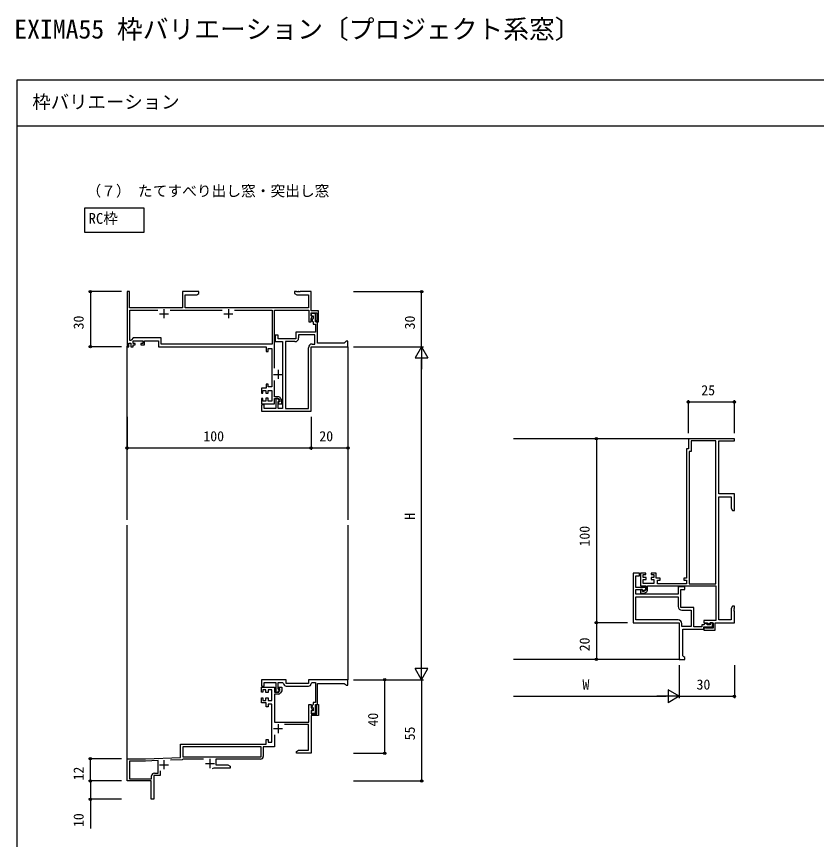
# Model space of a CAD drawing. Units: millimetres, scale not verified. Extents: x -437 to 438, y -681 to 679.
# Drawn here: x -436.9 to -2.1, y 231.1 to 678.6 of the extents above; entities that cross this region are included whole.
import ezdxf
from ezdxf.enums import TextEntityAlignment as Align

# ---------------------------------------------------------------- set-up
doc = ezdxf.new("R2010")
doc.units = ezdxf.units.MM
doc.header["$LTSCALE"] = 4
for name, color, linetype in [('0-1_USER1', 3, 'Continuous'), ('0-2_YKK_11', 7, 'Continuous'), ('0-3_YKK_12', 2, 'Continuous'), ('0-4_YKK_D', 6, 'Continuous'), ('0-5_YKK_ZWAK', 7, 'Continuous')]:
    doc.layers.add(name, color=color, linetype=linetype)
doc.styles.add('ＭＳ ゴシック', font='')
doc.styles.get('ＭＳ ゴシック').set_extended_font_data('MS Gothic')

msp = doc.modelspace()

# ---------------------------------------------------------------- linework, layer by layer
at = {"layer": '0-1_USER1'}
msp.add_lwpolyline([(-399.8, 574.577), (-367.8, 574.577), (-367.8, 561.22), (-399.8, 561.22)], close=True, dxfattribs=at)
at = {"layer": '0-2_YKK_11'}
for p, q in [((-356.8, 519.5), (-356.8, 514.5)), ((-321.8, 519.5), (-321.8, 514.5)), ((-359.3, 517), (-354.3, 517)), ((-353.418, 519), (-325.182, 519)), ((-324.3, 517), (-319.3, 517)), ((-285.6, 501.8), (-290.8, 501.8)), ((-297.3, 484), (-292.3, 484)), ((-294.8, 486.5), (-294.8, 481.5)), ((-290.3, 314.5), (-278.3, 314.5)), ((-297.3, 291.4), (-292.3, 291.4)), ((-294.8, 293.9), (-294.8, 288.9)), ((-356.8, 274.3), (-356.8, 269.3)), ((-331.8, 275), (-331.8, 270)), ((-359.3, 271.8), (-354.3, 271.8)), ((-334.3, 272.5), (-329.3, 272.5))]:
    msp.add_line(p, q, dxfattribs=at)
for points in [[(-375.6, 529), (-376.8, 529), (-376.8, 499), (-375.8, 499), (-375.8, 501), (-374.8, 501), (-374.8, 499), (-373.5, 499), (-373.5, 500), (-372.4, 500), (-372.4, 500.8), (-373.5, 500.8), (-373.5, 502.3), (-368.3, 502.3), (-368.3, 500.8), (-369.4, 500.8), (-369.4, 500), (-367.3, 500), (-367.3, 502.3), (-359.8, 502.3), (-359.8, 499), (-301.2, 499), (-301.2, 496.5), (-300.2, 496.5), (-300.2, 498), (-298.2, 498), (-298.2, 477.2), (-300.2, 477.2), (-300.2, 478.7), (-301.2, 478.7), (-301.2, 476.5), (-303.8, 476.5), (-303.8, 473.8), (-303, 473.8), (-303, 475.3), (-301.4, 475.3), (-301.4, 473.8), (-300.2, 473.8), (-300.2, 475.3), (-298.2, 475.3)], [(-296.8, 487.382), (-296.8, 519), (-278, 519), (-278, 512.5), (-276.8, 512.5), (-276.8, 514.18), (-276.24, 515.15), (-276.5, 515.6), (-276.8, 515.9), (-276.8, 517.5), (-273.8, 517.5), (-273.8, 513.262), (-274.34, 512.95), (-274.22, 512.5), (-272.8, 512.5), (-272.8, 518.5), (-276.8, 518.5), (-276.8, 529), (-282.842, 529), (-283.025, 528.88), (-283.575, 528.88), (-283.758, 529), (-283.842, 529), (-284.025, 528.88), (-284.575, 528.88), (-284.758, 529), (-285.8, 529), (-285.8, 528), (-284.588, 527.3), (-278.3, 527.3), (-278.3, 520.2), (-345.3, 520.2), (-345.3, 527.3), (-339.012, 527.3), (-337.8, 528), (-337.8, 529), (-346.8, 529), (-346.8, 520.2), (-375.6, 520.2), (-375.6, 529)], [(-318.418, 519), (-298, 519), (-298, 500.5), (-358.3, 500.5), (-358.3, 503.8), (-373.5, 503.8), (-374.5, 502.8), (-374.8, 502.5), (-375.3, 502.5), (-375.3, 519), (-360.182, 519)], [(-292.3, 501.8), (-292.3, 465.5), (-294.8, 465.5), (-294.8, 469.004), (-294.55, 469.3), (-294.34, 469.746), (-294.949, 470.8), (-296, 470.8), (-296, 465.5), (-302.3, 465.5), (-302.3, 467.5), (-303.8, 467.5), (-303.8, 464), (-276.8, 464), (-276.8, 499), (-256.8, 499), (-256.8, 502), (-257.8, 502), (-258.3, 501.5), (-258.8, 501), (-273.3, 501), (-273.3, 512.5), (-274.5, 512.5), (-274.5, 517.1), (-276.8, 517.1), (-276.8, 515.9), (-275.7, 515.9), (-275.7, 514.3), (-276, 514), (-276.5, 513.5), (-276.5, 513.3), (-276, 512.8), (-275.7, 512.5), (-275.7, 511.3), (-274.5, 511.3), (-274.5, 507), (-285.1, 507), (-285.1, 503.3), (-294.8, 503.3), (-294.8, 505.3)], [(-294.8, 505.3), (-296.3, 505.3), (-296.3, 501.8), (-292.3, 501.8)], [(-290.8, 501.8), (-290.8, 465.5), (-278.3, 465.5), (-278.3, 498.5)], [(-276.3, 500.5), (-274.8, 500.5), (-274.8, 505.5), (-283.6, 505.5), (-283.6, 503.8)], [(-294.705, 471.8), (-296.8, 471.8), (-296.8, 480.618)], [(-298.2, 475.3), (-298.2, 469.5), (-300.2, 469.5), (-300.2, 471), (-301.4, 471), (-301.4, 469.5), (-303, 469.5), (-303, 470.8), (-303.8, 470.8), (-303.8, 468), (-296.8, 468), (-296.8, 470.8), (-294.417, 470.8), (-293.8, 469.732), (-293.8, 469), (-294.8, 469), (-294.8, 468), (-292.8, 468), (-292.8, 470), (-293.406, 471.05)], [(-94, 366.905), (-94, 369), (-56.8, 369), (-56.8, 350.2), (-63.3, 350.2), (-63.3, 349), (-61.62, 349), (-60.65, 348.44), (-60.2, 348.7), (-59.9, 349), (-58.3, 349), (-58.3, 346), (-62.538, 346), (-62.855, 346.549), (-63.3, 346.43), (-63.3, 345), (-57.3, 345), (-57.3, 349), (-46.8, 349), (-46.8, 355.042), (-46.92, 355.225), (-46.92, 355.775), (-46.8, 355.958), (-46.8, 356.042), (-46.92, 356.225), (-46.92, 356.775), (-46.8, 356.958), (-46.8, 358), (-47.8, 358), (-48.5, 356.788), (-48.5, 350.5), (-55.3, 350.5), (-55.3, 417.5), (-48.5, 417.5), (-48.5, 411.212), (-47.8, 410), (-46.8, 410), (-46.8, 419), (-55.3, 419), (-55.3, 447.8)], [(-55.3, 447.8), (-46.8, 447.8), (-46.8, 449), (-71.8, 449), (-71.8, 443.5), (-72.8, 443.5)], [(-72.8, 443.5), (-72.8, 373.2), (-74.3, 373.2), (-74.3, 372.2), (-72.8, 372.2), (-72.8, 370.2), (-88.6, 370.2), (-88.6, 372.2), (-87.1, 372.2), (-87.1, 373.2), (-89.3, 373.2), (-89.3, 376), (-92, 376), (-92, 375.2), (-90.5, 375.2), (-90.5, 373.6), (-92, 373.6), (-92, 372.4), (-90.5, 372.4), (-90.5, 370.4), (-96.3, 370.4), (-96.3, 372.4), (-94.8, 372.4), (-94.8, 373.6), (-96.3, 373.6), (-96.3, 375.2), (-95, 375.2), (-95, 376), (-97.8, 376), (-97.8, 369), (-95, 369), (-95, 366.617), (-96.068, 366), (-96.8, 366), (-96.8, 367), (-97.8, 367), (-97.8, 365), (-95.8, 365), (-94.75, 365.606)], [(-101.8, 376), (-101.8, 349), (-76.8, 349), (-76.8, 329), (-73.8, 329), (-73.8, 330), (-74.3, 330.5), (-74.8, 331), (-74.8, 345.5), (-63.3, 345.5), (-63.3, 346.7), (-58.7, 346.7), (-58.7, 349), (-59.9, 349), (-59.9, 347.9), (-61.5, 347.9), (-61.8, 348.2), (-62.3, 348.7), (-62.5, 348.7), (-63, 348.2), (-63.3, 347.9), (-64.5, 347.9), (-64.5, 346.7), (-68.8, 346.7), (-68.8, 357.3), (-75.8, 357.3), (-75.8, 367), (-73.8, 367), (-73.8, 368.5), (-77.3, 368.5), (-77.3, 364.5), (-100.3, 364.5), (-100.3, 367), (-96.796, 367), (-96.5, 366.75), (-96.054, 366.54), (-95, 367.149), (-95, 368.2), (-100.3, 368.2), (-100.3, 374.5)], [(-100.3, 374.5), (-98.3, 374.5), (-98.3, 376), (-101.8, 376)], [(-77.3, 350.5), (-100.3, 350.5), (-100.3, 363), (-77.3, 363), (-77.3, 357.8)], [(-75.3, 355.8), (-70.3, 355.8), (-70.3, 347), (-75.3, 347), (-75.3, 348.5)], [(-256.8, 318), (-278.3, 318), (-278.3, 316), (-290.3, 316), (-290.3, 318), (-303.8, 318), (-303.8, 314.5), (-302.3, 314.5), (-302.3, 316.5), (-296, 316.5), (-296, 311.2), (-294.949, 311.2), (-294.34, 312.254), (-294.55, 312.7), (-294.8, 312.996), (-294.8, 316.5), (-292.3, 316.5), (-291.8, 316)], [(-276.8, 316), (-276.3, 316.5), (-274.5, 316.5), (-274.5, 305.7), (-275.7, 305.7), (-275.7, 304.5), (-276, 304.2), (-276.5, 303.7), (-276.5, 303.5), (-276, 303), (-275.7, 302.7), (-275.7, 301.1), (-276.8, 301.1), (-276.8, 299.9), (-274.5, 299.9), (-274.5, 304.5), (-273.3, 304.5), (-273.3, 316), (-258.8, 316), (-258.3, 315.5), (-257.8, 315), (-256.8, 315), (-256.8, 318)], [(-303, 312.5), (-303, 311.2), (-303.8, 311.2), (-303.8, 314), (-296.8, 314), (-296.8, 311.2), (-294.417, 311.2), (-293.8, 312.268), (-293.8, 313), (-294.8, 313), (-294.8, 314), (-292.8, 314), (-292.8, 312), (-293.406, 310.95)], [(-358.8, 268.527), (-358.8, 266), (-362.3, 266), (-362.3, 253), (-363.8, 253), (-363.8, 257.542), (-363.68, 257.725), (-363.68, 258.275), (-363.8, 258.458), (-363.8, 263), (-376.8, 263), (-376.8, 275), (-366.8, 275), (-347.8, 275.663), (-347.8, 283), (-301.2, 283), (-301.2, 285.5), (-300.2, 285.5), (-300.2, 284), (-298.2, 284), (-298.2, 304.8), (-300.2, 304.8), (-300.2, 303.3), (-301.2, 303.3), (-301.2, 305.5), (-303.8, 305.5), (-303.8, 308.2), (-303, 308.2), (-303, 306.7), (-301.4, 306.7), (-301.4, 308.2), (-300.2, 308.2), (-300.2, 306.7), (-298.2, 306.7), (-298.2, 312.5), (-300.2, 312.5), (-300.2, 311), (-301.4, 311), (-301.4, 312.5), (-303, 312.5)], [(-294.705, 310.2), (-296.8, 310.2), (-296.8, 294.9), (-278, 294.9), (-278, 304.5), (-276.8, 304.5), (-276.8, 302.82), (-276.24, 301.85), (-276.5, 301.4), (-276.8, 301.1), (-276.8, 299.5), (-273.8, 299.5), (-273.8, 303.738), (-274.34, 304.05), (-274.22, 304.5), (-272.8, 304.5), (-272.8, 298.5), (-276.8, 298.5), (-276.8, 278), (-281.842, 278), (-282.025, 278.12), (-282.575, 278.12), (-282.758, 278), (-282.842, 278), (-283.025, 278.12), (-283.575, 278.12), (-283.758, 278), (-284.8, 278), (-284.8, 279), (-283.588, 279.7), (-278.3, 279.7), (-278.3, 293.7), (-291.353, 293.7)], [(-296.8, 288.127), (-296.8, 281.5), (-302.8, 281.5), (-302.8, 276.3)], [(-362, 267.2), (-360, 267.2), (-360, 274.037), (-366.779, 273.8), (-375.6, 273.8), (-375.6, 264.2)], [(-335.247, 274.8), (-346.377, 274.8), (-346.639, 274.647), (-346.89, 274.495), (-353.304, 274.271)], [(-304.3, 274.8), (-328.6, 274.8), (-328.6, 271.7), (-322.012, 271.7), (-320.8, 271), (-320.8, 270), (-328.702, 270)], [(-375.6, 264.2), (-363.5, 264.2), (-363.5, 265.7)]]:
    msp.add_lwpolyline(points, dxfattribs=at)
for points in [[(-56.8, 370.2), (-56.8, 447.8), (-70.3, 447.8), (-70.3, 442), (-71.3, 442), (-71.3, 370.2)], [(-304, 281.5), (-346.6, 281.5), (-346.6, 276), (-304, 276)]]:
    msp.add_lwpolyline(points, close=True, dxfattribs=at)
for centre, radius, start, end in [((-285.6, 503.8), 2, 270.00001, 359.99999), ((-276.3, 498.5), 2, 90.00001, 179.99999), ((-294.705, 470.3), 1.5, 29.99999, 90.00001), ((-95.5, 366.905), 1.5, 299.99999, 0.00001), ((-75.3, 357.8), 2, 180, 270), ((-77.3, 348.5), 2, 359.99998, 90.00002), ((-290.3, 316), 1.5, 180.00002, 270), ((-278.3, 316), 1.5, 270, 0), ((-294.705, 311.7), 1.5, 269.99999, 330.00001), ((-304.3, 276.3), 1.5, 270.00001, 359.99999), ((-328.702, 264.8), 5.2, 90.00002, 111.91926), ((-362, 265.7), 1.5, 90.00001, 179.99999)]:
    msp.add_arc(centre, radius, start, end, dxfattribs=at)
at = {"layer": '0-3_YKK_12'}
for p, q in [((-376.8, 405), (-376.8, 499.3)), ((-256.8, 499), (-256.8, 405)), ((-71.5, 449), (-166.8, 449)), ((-376.8, 274.729), (-376.8, 402)), ((-256.8, 402), (-256.8, 318)), ((-76.3, 329), (-166.8, 329))]:
    msp.add_line(p, q, dxfattribs=at)
at = {"layer": '0-4_YKK_D'}
for p, q in [((-379.8, 529), (-397.8, 529)), ((-396.8, 529), (-396.8, 499)), ((-253.8, 529), (-215.8, 529)), ((-216.8, 499), (-216.8, 529)), ((-379.8, 499), (-397.8, 499)), ((-253.8, 499), (-215.8, 499)), ((-253.8, 499), (-215.8, 499)), ((-216.8, 499), (-220.3, 492.938)), ((-216.8, 499), (-213.3, 492.938)), ((-216.8, 499), (-216.8, 486.876)), ((-220.3, 492.938), (-213.3, 492.938)), ((-216.8, 325), (-216.8, 492)), ((-71.8, 452), (-71.8, 470)), ((-46.8, 452), (-46.8, 470)), ((-71.8, 469), (-46.8, 469)), ((-376.8, 461), (-376.8, 443)), ((-276.8, 461), (-276.8, 443)), ((-276.8, 461), (-276.8, 443)), ((-256.8, 461), (-256.8, 443)), ((-104.8, 449), (-122.8, 449)), ((-121.8, 449), (-121.8, 349)), ((-376.8, 444), (-276.8, 444)), ((-276.8, 444), (-256.8, 444)), ((-104.8, 349), (-122.8, 349)), ((-104.8, 349), (-122.8, 349)), ((-121.8, 349), (-121.8, 329)), ((-216.8, 318), (-216.8, 330.124)), ((-104.8, 329), (-122.8, 329)), ((-216.8, 318), (-220.3, 324.062)), ((-213.3, 324.062), (-220.3, 324.062)), ((-216.8, 318), (-213.3, 324.062)), ((-76.8, 326), (-76.8, 308)), ((-76.8, 326), (-76.8, 308)), ((-46.8, 326), (-46.8, 308)), ((-253.8, 318), (-215.8, 318)), ((-253.8, 318), (-215.8, 318)), ((-253.8, 318), (-235.8, 318)), ((-236.8, 278), (-236.8, 318)), ((-216.8, 318), (-216.8, 263)), ((-166.8, 309), (-83.8, 309)), ((-76.8, 309), (-88.924, 309)), ((-76.8, 309), (-82.862, 312.5)), ((-82.862, 312.5), (-82.862, 305.5)), ((-76.8, 309), (-82.862, 305.5)), ((-76.8, 309), (-46.8, 309)), ((-253.8, 278), (-235.8, 278)), ((-379.8, 275), (-397.8, 275)), ((-396.8, 263), (-396.8, 275)), ((-379.8, 263), (-397.8, 263)), ((-379.8, 263), (-397.8, 263)), ((-253.8, 263), (-215.8, 263)), ((-379.8, 253), (-397.8, 253))]:
    msp.add_line(p, q, dxfattribs=at)
msp.add_lwpolyline([(-396.8, 263), (-396.8, 253), (-396.8, 237.075)], dxfattribs=at)
for centre in [(-396.8, 529), (-216.8, 529), (-396.8, 499), (-71.8, 469), (-46.8, 469), (-121.8, 449), (-376.8, 444), (-276.8, 444), (-276.8, 444), (-256.8, 444), (-121.8, 349), (-121.8, 349), (-121.8, 329), (-236.8, 318), (-46.8, 309), (-236.8, 278), (-396.8, 275), (-396.8, 263), (-396.8, 263), (-216.8, 263), (-396.8, 253)]:
    msp.add_circle(centre, 0.637, dxfattribs=at)
at = {"layer": '0-5_YKK_ZWAK'}
for p, q in [((-436.8, 644), (-436.8, -681)), ((438.2, 644), (-436.8, 644)), ((438.2, 619), (-436.8, 619))]:
    msp.add_line(p, q, dxfattribs=at)

# ---------------------------------------------------------------- texts
at = {"layer": '0-1_USER1', "style": 'ＭＳ ゴシック'}
for s, height, p in [('EXIMA55 枠バリエーション〔プロジェクト系窓〕', 10.26, (-438.149, 663.5)), ('枠バリエーション', 7.331, (-428.311, 626.273)), ('（７） たてすべり出し窓・突出し窓', 5.865, (-398.891, 579.045)), ('RC枠\u3000', 5.865, (-397.755, 564.091))]:
    msp.add_text(s, height=height, dxfattribs=at).set_placement(p, align=Align.BOTTOM_LEFT)
at = {"layer": '0-4_YKK_D', "style": 'ＭＳ ゴシック'}
for s, p in [('30', (-398.8, 508.46)), ('30', (-218.8, 508.46)), ('H', (-218.8, 405.006)), ('100', (-123.8, 390.435)), ('20', (-123.8, 333.46)), ('40', (-238.8, 292.545)), ('55', (-218.8, 285.045)), ('12', (-398.8, 263.247)), ('10', (-398.8, 237.924))]:
    msp.add_text(s, height=5.499, rotation=90, dxfattribs=at).set_placement(p, align=Align.BOTTOM_LEFT)
for s, p in [('25', (-64.755, 471)), ('100', (-335.365, 446)), ('20', (-272.34, 446)), ('W', (-129.348, 311)), ('30', (-67.34, 311))]:
    msp.add_text(s, height=5.499, dxfattribs=at).set_placement(p, align=Align.BOTTOM_LEFT)

doc.saveas('drawing.dxf')
